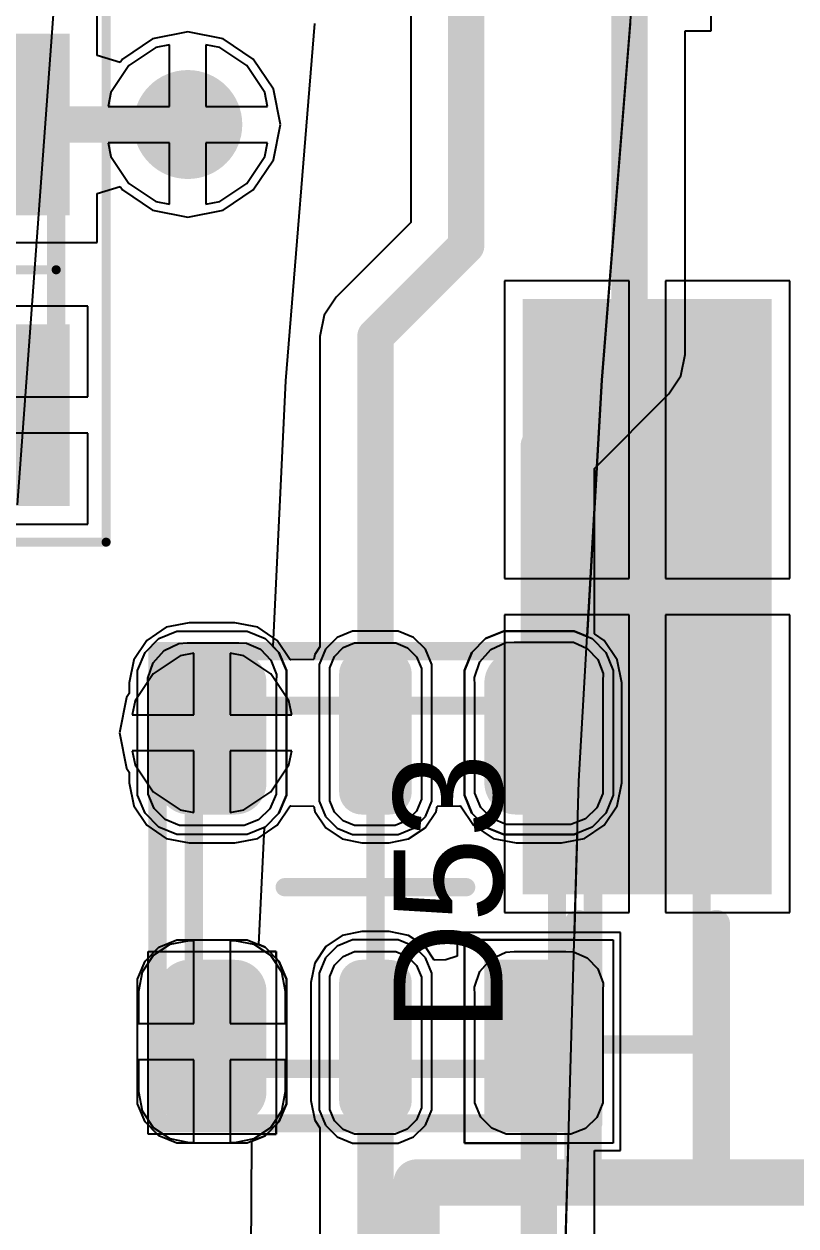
# Model space of a CAD drawing. Header units: inches. Extents: x -27 to 142, y -1 to 42.
# Drawn here: x 75.1 to 79.35, y 20.13 to 26.75 of the extents above; entities that cross this region are included whole.
import ezdxf

# ---------------------------------------------------------------- set-up
doc = ezdxf.new("R2010")
doc.units = ezdxf.units.IN
for name, color, linetype in [('Bottom Layer', 5, 'Continuous'), ('Bottom Overlay', 54, 'Continuous'), ('Bottom Paste', 16, 'Continuous'), ('Bottom Solder', 6, 'Continuous'), ('Mechanical 13', 56, 'Continuous'), ('Mechanical 15', 56, 'Continuous'), ('Mechanical 7', 56, 'Continuous'), ('Top Layer', 1, 'Continuous'), ('Top Overlay', 2, 'Continuous'), ('Top Paste', 8, 'Continuous'), ('Top Solder', 216, 'Continuous'), ('Via Holes', 16, 'Continuous')]:
    doc.layers.add(name, color=color, linetype=linetype)
doc.styles.add('Arial', font='', dxfattribs={"height": 0.2})
doc.styles.get('Arial').set_extended_font_data('Arial')

# ---------------------------------------------------------------- blocks, each defined once
blk = doc.blocks.new('CAPC0603_1608_55_N_B_741')
at = {"layer": 'Bottom Layer'}
for points in [[(-0.35, 0.5), (-0.35, -0.5), (-1.25, -0.5), (-1.25, 0.5)], [(1.25, 0.5), (1.25, -0.5), (0.35, -0.5), (0.35, 0.5)]]:
    blk.add_hatch(color=5, dxfattribs=at).paths.add_polyline_path(points)
at = {"layer": 'Bottom Paste'}
for points in [[(-0.35, 0.5), (-0.35, -0.5), (-1.25, -0.5), (-1.25, 0.5)], [(1.25, 0.5), (1.25, -0.5), (0.35, -0.5), (0.35, 0.5)]]:
    blk.add_hatch(color=16, dxfattribs=at).paths.add_polyline_path(points)
at = {"layer": 'Bottom Solder'}
for points in [[(-0.3, 0.55), (-0.3, -0.55), (-1.3, -0.55), (-1.3, 0.55)], [(1.3, 0.55), (1.3, -0.55), (0.3, -0.55), (0.3, 0.55)]]:
    blk.add_hatch(color=6, dxfattribs=at).paths.add_polyline_path(points)
at = {"layer": 'Mechanical 13'}
for points in [[(-0.875, 0.475, 0.1, 0.1, 0), (-0.875, -0.475, 0.1, 0.1, 0)], [(-0.875, 0.475, 0.1, 0.1, 0), (0.875, 0.475, 0.1, 0.1, 0)], [(0.875, 0.475, 0.1, 0.1, 0), (0.875, -0.475, 0.1, 0.1, 0)], [(-0.875, -0.475, 0.1, 0.1, 0), (0.875, -0.475, 0.1, 0.1, 0)]]:
    blk.add_lwpolyline(points, format="xyseb", dxfattribs=at)
for points in [[(-0.9, 0.475, 0.05, 0.05, 1), (-0.85, 0.475, 0.05, 0.05, 1)], [(-0.9, 0.475, 0.05, 0.05, 1), (-0.85, 0.475, 0.05, 0.05, 1)], [(0.85, 0.475, 0.05, 0.05, 1), (0.9, 0.475, 0.05, 0.05, 1)], [(0.85, 0.475, 0.05, 0.05, 1), (0.9, 0.475, 0.05, 0.05, 1)], [(-0.9, -0.475, 0.05, 0.05, 1), (-0.85, -0.475, 0.05, 0.05, 1)], [(-0.9, -0.475, 0.05, 0.05, 1), (-0.85, -0.475, 0.05, 0.05, 1)], [(0.85, -0.475, 0.05, 0.05, 1), (0.9, -0.475, 0.05, 0.05, 1)], [(0.85, -0.475, 0.05, 0.05, 1), (0.9, -0.475, 0.05, 0.05, 1)]]:
    blk.add_lwpolyline(points, format="xyseb", close=True, dxfattribs=at)
at = {"layer": 'Mechanical 15'}
for points in [[(-1.5, 0.75, 0.05, 0.05, 0), (-1.5, -0.75, 0.05, 0.05, 0)], [(-1.5, 0.75, 0.05, 0.05, 0), (1.5, 0.75, 0.05, 0.05, 0)], [(1.5, 0.75, 0.05, 0.05, 0), (1.5, -0.75, 0.05, 0.05, 0)], [(0, 0.475, 0.05, 0.05, 0), (0, -0.475, 0.05, 0.05, 0)], [(-0.475, 0, 0.05, 0.05, 0), (0.475, 0, 0.05, 0.05, 0)], [(-1.5, -0.75, 0.05, 0.05, 0), (1.5, -0.75, 0.05, 0.05, 0)]]:
    blk.add_lwpolyline(points, format="xyseb", dxfattribs=at)
for points in [[(-1.5125, 0.75, 0.025, 0.025, 1), (-1.4875, 0.75, 0.025, 0.025, 1)], [(-1.5125, 0.75, 0.025, 0.025, 1), (-1.4875, 0.75, 0.025, 0.025, 1)], [(1.4875, 0.75, 0.025, 0.025, 1), (1.5125, 0.75, 0.025, 0.025, 1)], [(1.4875, 0.75, 0.025, 0.025, 1), (1.5125, 0.75, 0.025, 0.025, 1)], [(-0.0125, 0.475, 0.025, 0.025, 1), (0.0125, 0.475, 0.025, 0.025, 1)], [(-0.4875, 0, 0.025, 0.025, 1), (-0.4625, 0, 0.025, 0.025, 1)], [(0.4625, 0, 0.025, 0.025, 1), (0.4875, 0, 0.025, 0.025, 1)], [(-0.0125, -0.475, 0.025, 0.025, 1), (0.0125, -0.475, 0.025, 0.025, 1)], [(-1.5125, -0.75, 0.025, 0.025, 1), (-1.4875, -0.75, 0.025, 0.025, 1)], [(-1.5125, -0.75, 0.025, 0.025, 1), (-1.4875, -0.75, 0.025, 0.025, 1)], [(1.4875, -0.75, 0.025, 0.025, 1), (1.5125, -0.75, 0.025, 0.025, 1)], [(1.4875, -0.75, 0.025, 0.025, 1), (1.5125, -0.75, 0.025, 0.025, 1)]]:
    blk.add_lwpolyline(points, format="xyseb", close=True, dxfattribs=at)
blk = doc.blocks.new('LIST_ANG_1_2_SMD_2_54MM_B_759')
at = {"layer": 'Bottom Layer'}
blk.add_hatch(color=5, dxfattribs=at).paths.add_polyline_path([(0.635, 1.59), (1.905, 1.59), (1.905, -1.59), (0.635, -1.59)])
at = {"layer": 'Bottom Solder'}
blk.add_hatch(color=6, dxfattribs=at).paths.add_polyline_path([(0.585, 1.64), (1.955, 1.64), (1.955, -1.64), (0.585, -1.64)])
at = {"layer": 'Bottom Overlay'}
for points in [[(2.54, 5.766, 0.254, 0.254, 0), (2.54, 3.226, 0.254, 0.254, 0)], [(2.54, 3.226, 0.254, 0.254, 0), (-2.54, 3.226, 0.254, 0.254, 0)], [(0.889, 3.226, 0.15, 0.15, 0), (0.889, 1.8, 0.15, 0.15, 0)], [(1.651, 3.226, 0.15, 0.15, 0), (1.651, 1.8, 0.15, 0.15, 0)]]:
    blk.add_lwpolyline(points, format="xyseb", dxfattribs=at)
for points in [[(2.4765, 3.226, 0.127, 0.127, 1), (2.6035, 3.226, 0.127, 0.127, 1)], [(2.4765, 3.226, 0.127, 0.127, 1), (2.6035, 3.226, 0.127, 0.127, 1)], [(0.8515, 3.226, 0.075, 0.075, 1), (0.9265, 3.226, 0.075, 0.075, 1)], [(1.6135, 3.226, 0.075, 0.075, 1), (1.6885, 3.226, 0.075, 0.075, 1)], [(0.8515, 1.8, 0.075, 0.075, 1), (0.9265, 1.8, 0.075, 0.075, 1)], [(1.6135, 1.8, 0.075, 0.075, 1), (1.6885, 1.8, 0.075, 0.075, 1)]]:
    blk.add_lwpolyline(points, format="xyseb", close=True, dxfattribs=at)
at = {"layer": 'Mechanical 7'}
for points in [[(2.54, 5.766, 0.1, 0.1, 0), (2.54, 3.226, 0.1, 0.1, 0)], [(2.54, 3.226, 0.1, 0.1, 0), (-2.54, 3.226, 0.1, 0.1, 0)], [(0.97, 3.226, 0.1, 0.1, 0), (0.97, -0.85, 0.1, 0.1, 0)], [(1.57, 3.226, 0.1, 0.1, 0), (1.57, -0.85, 0.1, 0.1, 0)], [(1.57, 2.4659, 0.1, 0.1, 0), (0.97, 2.4659, 0.1, 0.1, 0)], [(1.57, 0.4637, 0.1, 0.1, 0), (0.97, 0.4637, 0.1, 0.1, 0)], [(1.12, -0.9997, 0.1, 0.1, 0), (0.97, -0.8497, 0.1, 0.1, 0)], [(1.57, -0.8497, 0.1, 0.1, 0), (0.97, -0.8497, 0.1, 0.1, 0)], [(1.57, -0.8497, 0.1, 0.1, 0), (1.42, -0.9997, 0.1, 0.1, 0)], [(1.42, -0.9997, 0.1, 0.1, 0), (1.12, -0.9997, 0.1, 0.1, 0)]]:
    blk.add_lwpolyline(points, format="xyseb", dxfattribs=at)
for points in [[(0.945, 3.226, 0.05, 0.05, 1), (0.995, 3.226, 0.05, 0.05, 1)], [(1.545, 3.226, 0.05, 0.05, 1), (1.595, 3.226, 0.05, 0.05, 1)], [(2.515, 3.226, 0.05, 0.05, 1), (2.565, 3.226, 0.05, 0.05, 1)], [(2.515, 3.226, 0.05, 0.05, 1), (2.565, 3.226, 0.05, 0.05, 1)], [(0.945, 2.4659, 0.05, 0.05, 1), (0.995, 2.4659, 0.05, 0.05, 1)], [(1.545, 2.4659, 0.05, 0.05, 1), (1.595, 2.4659, 0.05, 0.05, 1)], [(0.945, 0.4637, 0.05, 0.05, 1), (0.995, 0.4637, 0.05, 0.05, 1)], [(1.545, 0.4637, 0.05, 0.05, 1), (1.595, 0.4637, 0.05, 0.05, 1)], [(0.945, -0.8497, 0.05, 0.05, 1), (0.995, -0.8497, 0.05, 0.05, 1)], [(0.945, -0.8497, 0.05, 0.05, 1), (0.995, -0.8497, 0.05, 0.05, 1)], [(0.945, -0.85, 0.05, 0.05, 1), (0.995, -0.85, 0.05, 0.05, 1)], [(1.545, -0.8497, 0.05, 0.05, 1), (1.595, -0.8497, 0.05, 0.05, 1)], [(1.545, -0.8497, 0.05, 0.05, 1), (1.595, -0.8497, 0.05, 0.05, 1)], [(1.545, -0.85, 0.05, 0.05, 1), (1.595, -0.85, 0.05, 0.05, 1)], [(1.095, -0.9997, 0.05, 0.05, 1), (1.145, -0.9997, 0.05, 0.05, 1)], [(1.095, -0.9997, 0.05, 0.05, 1), (1.145, -0.9997, 0.05, 0.05, 1)], [(1.395, -0.9997, 0.05, 0.05, 1), (1.445, -0.9997, 0.05, 0.05, 1)], [(1.395, -0.9997, 0.05, 0.05, 1), (1.445, -0.9997, 0.05, 0.05, 1)]]:
    blk.add_lwpolyline(points, format="xyseb", close=True, dxfattribs=at)
blk = doc.blocks.new('APA_RGB_LED_2020_825')
at = {"layer": 'Top Layer'}
h = blk.add_hatch(color=1, dxfattribs=at)
edge = h.paths.add_edge_path()
edge.add_arc((-1.125, 1.025), 0.125, 90, 180)
edge.add_line((-1.25, 1.025), (-1.25, 0.775))
edge.add_arc((-1.125, 0.775), 0.125, 180, 270)
edge.add_line((-1.125, 0.65), (-0.575, 0.65))
edge.add_arc((-0.575, 0.775), 0.125, 270, 360)
edge.add_line((-0.45, 0.775), (-0.45, 1.025))
edge.add_arc((-0.575, 1.025), 0.125, 0, 90)
edge.add_line((-0.575, 1.15), (-1.125, 1.15))
h = blk.add_hatch(color=1, dxfattribs=at)
edge = h.paths.add_edge_path()
edge.add_arc((0.575, 1.025), 0.125, 90, 180)
edge.add_line((0.45, 1.025), (0.45, 0.775))
edge.add_arc((0.575, 0.775), 0.125, 180, 270)
edge.add_line((0.575, 0.65), (1.125, 0.65))
edge.add_arc((1.125, 0.775), 0.125, 270, 360)
edge.add_line((1.25, 0.775), (1.25, 1.025))
edge.add_arc((1.125, 1.025), 0.125, 0, 90)
edge.add_line((1.125, 1.15), (0.575, 1.15))
h = blk.add_hatch(color=1, dxfattribs=at)
edge = h.paths.add_edge_path()
edge.add_arc((-1.175, 0.075), 0.075, 90, 180)
edge.add_line((-1.25, 0.075), (-1.25, -0.075))
edge.add_arc((-1.175, -0.075), 0.075, 180, 270)
edge.add_line((-1.175, -0.15), (-0.525, -0.15))
edge.add_arc((-0.525, -0.075), 0.075, 270, 360)
edge.add_line((-0.45, -0.075), (-0.45, 0.075))
edge.add_arc((-0.525, 0.075), 0.075, 0, 90)
edge.add_line((-0.525, 0.15), (-1.175, 0.15))
h = blk.add_hatch(color=1, dxfattribs=at)
edge = h.paths.add_edge_path()
edge.add_arc((0.525, 0.075), 0.075, 90, 180)
edge.add_line((0.45, 0.075), (0.45, -0.075))
edge.add_arc((0.525, -0.075), 0.075, 180, 270)
edge.add_line((0.525, -0.15), (1.175, -0.15))
edge.add_arc((1.175, -0.075), 0.075, 270, 360)
edge.add_line((1.25, -0.075), (1.25, 0.075))
edge.add_arc((1.175, 0.075), 0.075, 0, 90)
edge.add_line((1.175, 0.15), (0.525, 0.15))
blk.add_hatch(color=1, dxfattribs=at).paths.add_polyline_path([(-1.25, -0.65), (-0.45, -0.65), (-0.45, -1.15), (-1.25, -1.15)])
h = blk.add_hatch(color=1, dxfattribs=at)
edge = h.paths.add_edge_path()
edge.add_arc((0.575, -0.775), 0.125, 90, 180)
edge.add_line((0.45, -0.775), (0.45, -1.025))
edge.add_arc((0.575, -1.025), 0.125, 180, 270)
edge.add_line((0.575, -1.15), (1.125, -1.15))
edge.add_arc((1.125, -1.025), 0.125, 270, 360)
edge.add_line((1.25, -1.025), (1.25, -0.775))
edge.add_arc((1.125, -0.775), 0.125, 0, 90)
edge.add_line((1.125, -0.65), (0.575, -0.65))
at = {"layer": 'Top Paste'}
h = blk.add_hatch(color=8, dxfattribs=at)
edge = h.paths.add_edge_path()
edge.add_arc((-1.125, 1.025), 0.125, 90, 180)
edge.add_line((-1.25, 1.025), (-1.25, 0.775))
edge.add_arc((-1.125, 0.775), 0.125, 180, 270)
edge.add_line((-1.125, 0.65), (-0.575, 0.65))
edge.add_arc((-0.575, 0.775), 0.125, 270, 360)
edge.add_line((-0.45, 0.775), (-0.45, 1.025))
edge.add_arc((-0.575, 1.025), 0.125, 0, 90)
edge.add_line((-0.575, 1.15), (-1.125, 1.15))
h = blk.add_hatch(color=8, dxfattribs=at)
edge = h.paths.add_edge_path()
edge.add_arc((0.575, 1.025), 0.125, 90, 180)
edge.add_line((0.45, 1.025), (0.45, 0.775))
edge.add_arc((0.575, 0.775), 0.125, 180, 270)
edge.add_line((0.575, 0.65), (1.125, 0.65))
edge.add_arc((1.125, 0.775), 0.125, 270, 360)
edge.add_line((1.25, 0.775), (1.25, 1.025))
edge.add_arc((1.125, 1.025), 0.125, 0, 90)
edge.add_line((1.125, 1.15), (0.575, 1.15))
h = blk.add_hatch(color=8, dxfattribs=at)
edge = h.paths.add_edge_path()
edge.add_arc((-1.175, 0.075), 0.075, 90, 180)
edge.add_line((-1.25, 0.075), (-1.25, -0.075))
edge.add_arc((-1.175, -0.075), 0.075, 180, 270)
edge.add_line((-1.175, -0.15), (-0.525, -0.15))
edge.add_arc((-0.525, -0.075), 0.075, 270, 360)
edge.add_line((-0.45, -0.075), (-0.45, 0.075))
edge.add_arc((-0.525, 0.075), 0.075, 0, 90)
edge.add_line((-0.525, 0.15), (-1.175, 0.15))
h = blk.add_hatch(color=8, dxfattribs=at)
edge = h.paths.add_edge_path()
edge.add_arc((0.525, 0.075), 0.075, 90, 180)
edge.add_line((0.45, 0.075), (0.45, -0.075))
edge.add_arc((0.525, -0.075), 0.075, 180, 270)
edge.add_line((0.525, -0.15), (1.175, -0.15))
edge.add_arc((1.175, -0.075), 0.075, 270, 360)
edge.add_line((1.25, -0.075), (1.25, 0.075))
edge.add_arc((1.175, 0.075), 0.075, 0, 90)
edge.add_line((1.175, 0.15), (0.525, 0.15))
blk.add_hatch(color=8, dxfattribs=at).paths.add_polyline_path([(-1.25, -0.65), (-0.45, -0.65), (-0.45, -1.15), (-1.25, -1.15)])
h = blk.add_hatch(color=8, dxfattribs=at)
edge = h.paths.add_edge_path()
edge.add_arc((0.575, -0.775), 0.125, 90, 180)
edge.add_line((0.45, -0.775), (0.45, -1.025))
edge.add_arc((0.575, -1.025), 0.125, 180, 270)
edge.add_line((0.575, -1.15), (1.125, -1.15))
edge.add_arc((1.125, -1.025), 0.125, 270, 360)
edge.add_line((1.25, -1.025), (1.25, -0.775))
edge.add_arc((1.125, -0.775), 0.125, 0, 90)
edge.add_line((1.125, -0.65), (0.575, -0.65))
at = {"layer": 'Top Solder'}
h = blk.add_hatch(color=216, dxfattribs=at)
edge = h.paths.add_edge_path()
edge.add_arc((-1.125, 1.025), 0.175, 90, 180)
edge.add_line((-1.3, 1.025), (-1.3, 0.775))
edge.add_arc((-1.125, 0.775), 0.175, 180, 270)
edge.add_line((-1.125, 0.6), (-0.575, 0.6))
edge.add_arc((-0.575, 0.775), 0.175, 270, 360)
edge.add_line((-0.4, 0.775), (-0.4, 1.025))
edge.add_arc((-0.575, 1.025), 0.175, 0, 90)
edge.add_line((-0.575, 1.2), (-1.125, 1.2))
h = blk.add_hatch(color=216, dxfattribs=at)
edge = h.paths.add_edge_path()
edge.add_arc((0.575, 1.025), 0.175, 90, 180)
edge.add_line((0.4, 1.025), (0.4, 0.775))
edge.add_arc((0.575, 0.775), 0.175, 180, 270)
edge.add_line((0.575, 0.6), (1.125, 0.6))
edge.add_arc((1.125, 0.775), 0.175, 270, 360)
edge.add_line((1.3, 0.775), (1.3, 1.025))
edge.add_arc((1.125, 1.025), 0.175, 0, 90)
edge.add_line((1.125, 1.2), (0.575, 1.2))
h = blk.add_hatch(color=216, dxfattribs=at)
edge = h.paths.add_edge_path()
edge.add_arc((-1.175, 0.075), 0.125, 90, 180)
edge.add_line((-1.3, 0.075), (-1.3, -0.075))
edge.add_arc((-1.175, -0.075), 0.125, 180, 270)
edge.add_line((-1.175, -0.2), (-0.525, -0.2))
edge.add_arc((-0.525, -0.075), 0.125, 270, 360)
edge.add_line((-0.4, -0.075), (-0.4, 0.075))
edge.add_arc((-0.525, 0.075), 0.125, 0, 90)
edge.add_line((-0.525, 0.2), (-1.175, 0.2))
h = blk.add_hatch(color=216, dxfattribs=at)
edge = h.paths.add_edge_path()
edge.add_arc((0.525, 0.075), 0.125, 90, 180)
edge.add_line((0.4, 0.075), (0.4, -0.075))
edge.add_arc((0.525, -0.075), 0.125, 180, 270)
edge.add_line((0.525, -0.2), (1.175, -0.2))
edge.add_arc((1.175, -0.075), 0.125, 270, 360)
edge.add_line((1.3, -0.075), (1.3, 0.075))
edge.add_arc((1.175, 0.075), 0.125, 0, 90)
edge.add_line((1.175, 0.2), (0.525, 0.2))
blk.add_hatch(color=216, dxfattribs=at).paths.add_polyline_path([(-1.3, -0.6), (-0.4, -0.6), (-0.4, -1.2), (-1.3, -1.2)])
h = blk.add_hatch(color=216, dxfattribs=at)
edge = h.paths.add_edge_path()
edge.add_arc((0.575, -0.775), 0.175, 90, 180)
edge.add_line((0.4, -0.775), (0.4, -1.025))
edge.add_arc((0.575, -1.025), 0.175, 180, 270)
edge.add_line((0.575, -1.2), (1.125, -1.2))
edge.add_arc((1.125, -1.025), 0.175, 270, 360)
edge.add_line((1.3, -1.025), (1.3, -0.775))
edge.add_arc((1.125, -0.775), 0.175, 0, 90)
edge.add_line((1.125, -0.6), (0.575, -0.6))
at = {"layer": 'Mechanical 13'}
for points in [[(-1, 1, 0.1, 0.1, 0), (1, 1, 0.1, 0.1, 0)], [(-1, 1, 0.1, 0.1, 0), (-1, -1, 0.1, 0.1, 0)], [(1, 1, 0.1, 0.1, 0), (1, -1, 0.1, 0.1, 0)], [(-1, -1, 0.1, 0.1, 0), (1, -1, 0.1, 0.1, 0)]]:
    blk.add_lwpolyline(points, format="xyseb", dxfattribs=at)
for points in [[(-1.025, 1, 0.05, 0.05, 1), (-0.975, 1, 0.05, 0.05, 1)], [(-1.025, 1, 0.05, 0.05, 1), (-0.975, 1, 0.05, 0.05, 1)], [(0.975, 1, 0.05, 0.05, 1), (1.025, 1, 0.05, 0.05, 1)], [(0.975, 1, 0.05, 0.05, 1), (1.025, 1, 0.05, 0.05, 1)], [(-1.025, -1, 0.05, 0.05, 1), (-0.975, -1, 0.05, 0.05, 1)], [(-1.025, -1, 0.05, 0.05, 1), (-0.975, -1, 0.05, 0.05, 1)], [(0.975, -1, 0.05, 0.05, 1), (1.025, -1, 0.05, 0.05, 1)], [(0.975, -1, 0.05, 0.05, 1), (1.025, -1, 0.05, 0.05, 1)]]:
    blk.add_lwpolyline(points, format="xyseb", close=True, dxfattribs=at)
at = {"layer": 'Mechanical 15'}
for points in [[(-1.3, 1.2, 0.1, 0.1, 0), (-1.3, -1.2, 0.1, 0.1, 0)], [(-1.3, 1.2, 0.1, 0.1, 0), (1.3, 1.2, 0.1, 0.1, 0)], [(1.3, 1.2, 0.1, 0.1, 0), (1.3, -1.2, 0.1, 0.1, 0)], [(0, 0.5, 0.1, 0.1, 0), (0, -0.5, 0.1, 0.1, 0)], [(-0.5, 0, 0.1, 0.1, 0), (0.5, 0, 0.1, 0.1, 0)], [(-1.3, -1.2, 0.1, 0.1, 0), (1.3, -1.2, 0.1, 0.1, 0)]]:
    blk.add_lwpolyline(points, format="xyseb", dxfattribs=at)
for points in [[(-1.325, 1.2, 0.05, 0.05, 1), (-1.275, 1.2, 0.05, 0.05, 1)], [(-1.325, 1.2, 0.05, 0.05, 1), (-1.275, 1.2, 0.05, 0.05, 1)], [(1.275, 1.2, 0.05, 0.05, 1), (1.325, 1.2, 0.05, 0.05, 1)], [(1.275, 1.2, 0.05, 0.05, 1), (1.325, 1.2, 0.05, 0.05, 1)], [(-0.025, 0.5, 0.05, 0.05, 1), (0.025, 0.5, 0.05, 0.05, 1)], [(-0.525, 0, 0.05, 0.05, 1), (-0.475, 0, 0.05, 0.05, 1)], [(0.475, 0, 0.05, 0.05, 1), (0.525, 0, 0.05, 0.05, 1)], [(-0.025, -0.5, 0.05, 0.05, 1), (0.025, -0.5, 0.05, 0.05, 1)], [(-1.325, -1.2, 0.05, 0.05, 1), (-1.275, -1.2, 0.05, 0.05, 1)], [(-1.325, -1.2, 0.05, 0.05, 1), (-1.275, -1.2, 0.05, 0.05, 1)], [(1.275, -1.2, 0.05, 0.05, 1), (1.325, -1.2, 0.05, 0.05, 1)], [(1.275, -1.2, 0.05, 0.05, 1), (1.325, -1.2, 0.05, 0.05, 1)]]:
    blk.add_lwpolyline(points, format="xyseb", close=True, dxfattribs=at)
at = {"layer": 'Top Overlay'}
for p, q in [((-1.3689, 1.1929), (-1.2929, 1.2689)), ((-1.2929, 1.2689), (-1.1937, 1.31)), ((-1.1937, 1.31), (-1.14, 1.31)), ((-1.14, 1.31), (-1.14, 1.31)), ((-1.14, 1.31), (-0.56, 1.31)), ((-0.56, 1.31), (-0.5063, 1.31)), ((-0.5063, 1.31), (-0.4071, 1.2689)), ((-0.4071, 1.2689), (-0.3311, 1.1929)), ((0.3311, 1.1929), (0.4071, 1.2689)), ((0.4071, 1.2689), (0.5063, 1.31)), ((0.5063, 1.31), (0.56, 1.31)), ((0.56, 1.31), (0.56, 1.31)), ((0.56, 1.31), (1.14, 1.31)), ((1.14, 1.31), (1.1937, 1.31)), ((1.1937, 1.31), (1.2929, 1.2689)), ((1.2929, 1.2689), (1.3689, 1.1929)), ((-1.41, 1.0937), (-1.3689, 1.1929)), ((-0.3311, 1.1929), (-0.29, 1.0937)), ((0.29, 1.0937), (0.3311, 1.1929)), ((1.3689, 1.1929), (1.41, 1.0937)), ((-1.41, 1.04), (-1.41, 1.0937)), ((-0.29, 1.0937), (-0.29, 1.04)), ((0.29, 1.04), (0.29, 1.0937)), ((1.41, 1.0937), (1.41, 1.04)), ((-1.41, 0.76), (-1.41, 1.04)), ((-0.29, 1.04), (-0.29, 1.04)), ((-0.29, 1.04), (-0.29, 0.76)), ((0.29, 0.76), (0.29, 1.04)), ((1.41, 1.04), (1.41, 1.04)), ((1.41, 1.04), (1.41, 0.76)), ((-1.41, 0.76), (-1.41, 0.76)), ((-1.41, 0.7063), (-1.41, 0.76)), ((-0.29, 0.76), (-0.29, 0.7063)), ((0.29, 0.76), (0.29, 0.76)), ((0.29, 0.7063), (0.29, 0.76)), ((1.41, 0.76), (1.41, 0.7063)), ((-1.3689, 0.6071), (-1.41, 0.7063)), ((-0.29, 0.7063), (-0.3311, 0.6071)), ((0.3311, 0.6071), (0.29, 0.7063)), ((1.41, 0.7063), (1.3689, 0.6071)), ((-1.2929, 0.5311), (-1.3689, 0.6071)), ((-0.3311, 0.6071), (-0.4071, 0.5311)), ((0.4071, 0.5311), (0.3311, 0.6071)), ((1.3689, 0.6071), (1.2929, 0.5311)), ((-1.1937, 0.49), (-1.2929, 0.5311)), ((-0.4071, 0.5311), (-0.5063, 0.49)), ((0.5063, 0.49), (0.4071, 0.5311)), ((1.2929, 0.5311), (1.1937, 0.49)), ((-1.14, 0.49), (-1.1937, 0.49)), ((-0.56, 0.49), (-1.14, 0.49)), ((-0.5063, 0.49), (-0.56, 0.49)), ((-0.56, 0.49), (-0.56, 0.49)), ((0.56, 0.49), (0.5063, 0.49)), ((1.14, 0.49), (0.56, 0.49)), ((1.1937, 0.49), (1.14, 0.49)), ((1.14, 0.49), (1.14, 0.49)), ((-1.3103, 0.275), (-1.375, 0.2103)), ((-1.2258, 0.31), (-1.3103, 0.275)), ((-1.18, 0.31), (-1.2258, 0.31)), ((-0.52, 0.31), (-1.18, 0.31)), ((-0.4743, 0.31), (-0.52, 0.31)), ((-0.52, 0.31), (-0.52, 0.31)), ((-0.3897, 0.275), (-0.4743, 0.31)), ((-0.325, 0.2103), (-0.3897, 0.275)), ((0.3897, 0.275), (0.325, 0.2103)), ((0.4742, 0.31), (0.3897, 0.275)), ((0.52, 0.31), (0.4742, 0.31)), ((1.18, 0.31), (0.52, 0.31)), ((1.2258, 0.31), (1.18, 0.31)), ((1.18, 0.31), (1.18, 0.31)), ((1.3103, 0.275), (1.2258, 0.31)), ((1.375, 0.2103), (1.3103, 0.275)), ((-1.375, 0.2103), (-1.41, 0.1258)), ((-0.29, 0.1258), (-0.325, 0.2103)), ((0.325, 0.2103), (0.29, 0.1258)), ((1.41, 0.1258), (1.375, 0.2103)), ((-1.41, 0.1258), (-1.41, 0.08)), ((-1.41, 0.08), (-1.41, -0.08)), ((-1.41, 0.08), (-1.41, 0.08)), ((-0.29, 0.08), (-0.29, 0.1258)), ((-0.29, -0.08), (-0.29, 0.08)), ((0.29, 0.1258), (0.29, 0.08)), ((0.29, 0.08), (0.29, -0.08)), ((0.29, 0.08), (0.29, 0.08)), ((1.41, 0.08), (1.41, 0.1258)), ((1.41, -0.08), (1.41, 0.08)), ((-1.41, -0.08), (-1.41, -0.1257)), ((-1.41, -0.1257), (-1.375, -0.2103)), ((-0.325, -0.2103), (-0.29, -0.1257)), ((-0.29, -0.1257), (-0.29, -0.08)), ((-0.29, -0.08), (-0.29, -0.08)), ((0.29, -0.08), (0.29, -0.1257)), ((0.29, -0.1257), (0.325, -0.2103)), ((1.375, -0.2103), (1.41, -0.1257)), ((1.41, -0.1257), (1.41, -0.08)), ((1.41, -0.08), (1.41, -0.08)), ((-1.375, -0.2103), (-1.3103, -0.275)), ((-0.3897, -0.275), (-0.325, -0.2103)), ((0.325, -0.2103), (0.3897, -0.275)), ((1.3103, -0.275), (1.375, -0.2103)), ((-1.3103, -0.275), (-1.2258, -0.31)), ((-1.2258, -0.31), (-1.18, -0.31)), ((-1.18, -0.31), (-1.18, -0.31)), ((-1.18, -0.31), (-0.52, -0.31)), ((-0.52, -0.31), (-0.4743, -0.31)), ((-0.4743, -0.31), (-0.3897, -0.275)), ((0.3897, -0.275), (0.4742, -0.31)), ((0.4742, -0.31), (0.52, -0.31)), ((0.52, -0.31), (0.52, -0.31)), ((0.52, -0.31), (1.18, -0.31)), ((1.18, -0.31), (1.2258, -0.31)), ((1.2258, -0.31), (1.3103, -0.275)), ((-1.41, -1.31), (-1.41, -0.49)), ((-1.41, -0.49), (-0.29, -0.49)), ((-0.29, -0.49), (-0.29, -1.31)), ((0.4071, -0.5311), (0.5063, -0.49)), ((0.5063, -0.49), (0.56, -0.49)), ((0.56, -0.49), (0.56, -0.49)), ((0.56, -0.49), (1.14, -0.49)), ((1.14, -0.49), (1.1937, -0.49)), ((1.1937, -0.49), (1.2929, -0.5311)), ((0.3311, -0.6071), (0.4071, -0.5311)), ((1.2929, -0.5311), (1.3689, -0.6071)), ((0.29, -0.7063), (0.3311, -0.6071)), ((1.3689, -0.6071), (1.41, -0.7063)), ((0.29, -0.76), (0.29, -0.7063)), ((1.41, -0.7063), (1.41, -0.76)), ((0.29, -1.04), (0.29, -0.76)), ((1.41, -0.76), (1.41, -0.76)), ((1.41, -0.76), (1.41, -1.04)), ((0.29, -1.04), (0.29, -1.04)), ((0.29, -1.0937), (0.29, -1.04)), ((1.41, -1.04), (1.41, -1.0937)), ((0.3311, -1.1929), (0.29, -1.0937)), ((1.41, -1.0937), (1.3689, -1.1929)), ((0.4071, -1.2689), (0.3311, -1.1929)), ((1.3689, -1.1929), (1.2929, -1.2689)), ((-0.29, -1.31), (-1.41, -1.31)), ((0.5063, -1.31), (0.4071, -1.2689)), ((0.56, -1.31), (0.5063, -1.31)), ((1.14, -1.31), (0.56, -1.31)), ((1.1937, -1.31), (1.14, -1.31)), ((1.14, -1.31), (1.14, -1.31)), ((1.2929, -1.2689), (1.1937, -1.31))]:
    blk.add_line(p, q, dxfattribs=at)
at = {"layer": 'Mechanical 15', "style": 'Arial'}
blk.add_text('D53', height=0.6, dxfattribs=at).set_placement((-0.8, -0.7))

msp = doc.modelspace()

# ---------------------------------------------------------------- hatches: boundary and pattern name
at = {"layer": 'Bottom Layer'}
h = msp.add_hatch(color=5, dxfattribs=at)
edge = h.paths.add_edge_path()
edge.add_arc((76, 26.2), 0.3, 0, 360)
h = msp.add_hatch(color=5, dxfattribs=at)
edge = h.paths.add_edge_path()
edge.add_arc((76.1333, 22.85), 0.3, 0, 360)
at = {"layer": 'Top Layer'}
h = msp.add_hatch(color=1, dxfattribs=at)
edge = h.paths.add_edge_path()
edge.add_arc((76, 26.2), 0.3, 0, 360)
h = msp.add_hatch(color=1, dxfattribs=at)
edge = h.paths.add_edge_path()
edge.add_arc((76.1333, 22.85), 0.3, 0, 360)
at = {"layer": 'Via Holes'}
h = msp.add_hatch(color=7, dxfattribs=at)
edge = h.paths.add_edge_path()
edge.add_arc((76, 26.2), 0.15, 0, 360)
h = msp.add_hatch(color=7, dxfattribs=at)
edge = h.paths.add_edge_path()
edge.add_arc((76.1333, 22.85), 0.15, 0, 360)

# ---------------------------------------------------------------- linework, layer by layer
at = {"layer": 'Bottom Layer'}
for p, q in [((75.5, 26.5803), (75.5, 26.85)), ((76, 26.7098), (75.8049, 26.671)), ((76.1951, 26.671), (76, 26.7098)), ((75.8049, 26.671), (75.6395, 26.5605)), ((76.3605, 26.5605), (76.1951, 26.671)), ((75.627, 26.5417), (75.5, 26.5803)), ((75.6395, 26.5605), (75.627, 26.5417)), ((76.471, 26.3951), (76.3605, 26.5605)), ((76.5098, 26.2), (76.471, 26.3951)), ((76.471, 26.0049), (76.5098, 26.2)), ((76.3605, 25.8395), (76.471, 26.0049)), ((75.5, 25.8197), (75.627, 25.8583)), ((75.5, 25.55), (75.5, 25.8197)), ((75.627, 25.8583), (75.6395, 25.8395)), ((75.6395, 25.8395), (75.8049, 25.729)), ((76.1951, 25.729), (76.3605, 25.8395)), ((75.8049, 25.729), (76, 25.6902)), ((76, 25.6902), (76.1951, 25.729)), ((74.1, 25.55), (75.5, 25.55)), ((78.43, 25.34), (77.745, 25.34)), ((77.745, 25.34), (77.745, 23.7)), ((78.43, 23.7), (78.43, 25.34)), ((79.315, 25.34), (78.63, 25.34)), ((78.63, 25.34), (78.63, 23.7)), ((79.315, 23.7), (79.315, 25.34)), ((75.45, 25.2), (74.9, 25.2)), ((75.45, 24.7), (75.45, 25.2)), ((74.9, 24.7), (75.45, 24.7)), ((75.45, 24.5), (74.9, 24.5)), ((75.45, 24), (75.45, 24.5)), ((74.9, 24), (75.45, 24)), ((77.745, 23.7), (78.43, 23.7)), ((78.63, 23.7), (79.315, 23.7)), ((78.43, 23.5), (77.745, 23.5)), ((77.745, 23.5), (77.745, 21.86)), ((78.43, 21.86), (78.43, 23.5)), ((79.315, 23.5), (78.63, 23.5)), ((78.63, 23.5), (78.63, 21.86)), ((79.315, 21.86), (79.315, 23.5)), ((75.9577, 23.2739), (75.8089, 23.1744)), ((76.0333, 23.2889), (75.9577, 23.2739)), ((76.0333, 22.95), (76.0333, 23.2889)), ((76.3089, 23.2739), (76.2333, 23.2889)), ((76.2333, 23.2889), (76.2333, 22.95)), ((76.4577, 23.1744), (76.3089, 23.2739)), ((75.8089, 23.1744), (75.7094, 23.0256)), ((76.5572, 23.0256), (76.4577, 23.1744)), ((75.7094, 23.0256), (75.6944, 22.95)), ((76.5722, 22.95), (76.5572, 23.0256)), ((75.6944, 22.95), (76.0333, 22.95)), ((76.2333, 22.95), (76.5722, 22.95)), ((76.0333, 22.75), (75.6944, 22.75)), ((75.6944, 22.75), (75.7094, 22.6744)), ((76.0333, 22.4111), (76.0333, 22.75)), ((76.5722, 22.75), (76.2333, 22.75)), ((76.2333, 22.75), (76.2333, 22.4111)), ((76.5572, 22.6744), (76.5722, 22.75)), ((75.7094, 22.6744), (75.8089, 22.5256)), ((76.4577, 22.5256), (76.5572, 22.6744)), ((75.8089, 22.5256), (75.9577, 22.4261)), ((76.3089, 22.4261), (76.4577, 22.5256)), ((75.9577, 22.4261), (76.0333, 22.4111)), ((76.2333, 22.4111), (76.3089, 22.4261)), ((77.745, 21.86), (78.43, 21.86)), ((78.63, 21.86), (79.315, 21.86))]:
    msp.add_line(p, q, dxfattribs=at)
msp.add_lwpolyline([(74.8, 26.2, 0.2, 0.2, 0), (75.8, 26.2, 0.2, 0.2, 0)], format="xyseb", dxfattribs=at)
msp.add_lwpolyline([(75.75, 26.2, 0.1, 0.1, 1), (75.85, 26.2, 0.1, 0.1, 1)], format="xyseb", close=True, dxfattribs=at)
at = {"layer": 'Top Layer'}
for p, q in [((78.8833, 26.7167), (78.8833, 27.9167)), ((77.2274, 26.8422), (77.2274, 25.66)), ((78.7392, 24.9333), (78.7392, 26.7167)), ((78.7392, 26.7167), (78.8833, 26.7167)), ((75.8244, 26.6239), (75.6756, 26.5244)), ((75.9, 26.6389), (75.8244, 26.6239)), ((75.9, 26.3), (75.9, 26.6389)), ((76.1756, 26.6239), (76.1, 26.6389)), ((76.1, 26.6389), (76.1, 26.3)), ((76.3244, 26.5244), (76.1756, 26.6239)), ((75.6756, 26.5244), (75.5761, 26.3756)), ((76.4239, 26.3756), (76.3244, 26.5244)), ((75.5761, 26.3756), (75.5611, 26.3)), ((76.4389, 26.3), (76.4239, 26.3756)), ((75.5611, 26.3), (75.9, 26.3)), ((76.1, 26.3), (76.4389, 26.3)), ((75.9, 26.1), (75.5611, 26.1)), ((75.5611, 26.1), (75.5761, 26.0244)), ((75.9, 25.7611), (75.9, 26.1)), ((76.4389, 26.1), (76.1, 26.1)), ((76.1, 26.1), (76.1, 25.7611)), ((76.4239, 26.0244), (76.4389, 26.1)), ((75.5761, 26.0244), (75.6756, 25.8756)), ((76.3244, 25.8756), (76.4239, 26.0244)), ((75.6756, 25.8756), (75.8244, 25.7761)), ((76.1756, 25.7761), (76.3244, 25.8756)), ((75.8244, 25.7761), (75.9, 25.7611)), ((76.1, 25.7611), (76.1756, 25.7761)), ((77.2274, 25.66), (76.817, 25.2496)), ((76.817, 25.2496), (76.7507, 25.1504)), ((76.7507, 25.1504), (76.7274, 25.0333)), ((76.7274, 25.0333), (76.7274, 25.0333)), ((76.7274, 25.0333), (76.7274, 23.3245)), ((78.7159, 24.8162), (78.7392, 24.9333)), ((78.7392, 24.9333), (78.7392, 24.9333)), ((78.6496, 24.717), (78.7159, 24.8162)), ((78.2392, 24.3066), (78.6496, 24.717)), ((78.2392, 23.395), (78.2392, 24.3066)), ((75.8815, 23.4311), (75.774, 23.3593)), ((76.0083, 23.4564), (75.8815, 23.4311)), ((76.2583, 23.4564), (76.0083, 23.4564)), ((76.3851, 23.4311), (76.2583, 23.4564)), ((76.4926, 23.3593), (76.3851, 23.4311)), ((78.2926, 23.3593), (78.2392, 23.395)), ((75.774, 23.3593), (75.7022, 23.2518)), ((76.5639, 23.2527), (76.4926, 23.3593)), ((76.7274, 23.3245), (76.6993, 23.2823)), ((78.3644, 23.2518), (78.2926, 23.3593)), ((75.7022, 23.2518), (75.6769, 23.125)), ((76.5681, 23.2519), (76.5639, 23.2527)), ((76.6936, 23.2537), (76.5681, 23.2519)), ((76.6993, 23.2823), (76.6936, 23.2537)), ((78.3897, 23.125), (78.3644, 23.2518)), ((75.6769, 23.125), (75.6769, 23.067)), ((78.3897, 22.575), (78.3897, 23.125)), ((75.6623, 23.0451), (75.6235, 22.85)), ((75.6769, 23.067), (75.6623, 23.0451)), ((75.6235, 22.85), (75.6623, 22.6549)), ((75.6623, 22.6549), (75.6769, 22.633)), ((75.6769, 22.633), (75.6769, 22.575)), ((75.6769, 22.575), (75.7022, 22.4482)), ((78.3644, 22.4482), (78.3897, 22.575)), ((75.7022, 22.4482), (75.774, 22.3407)), ((76.4926, 22.3407), (76.5639, 22.4473)), ((76.5639, 22.4473), (76.5681, 22.4481)), ((76.5681, 22.4481), (76.6936, 22.4463)), ((76.6936, 22.4463), (76.6993, 22.4177)), ((77.3673, 22.4177), (77.373, 22.4463)), ((77.373, 22.4463), (77.4985, 22.4481)), ((77.4985, 22.4481), (77.5027, 22.4473)), ((77.5027, 22.4473), (77.574, 22.3407)), ((78.2926, 22.3407), (78.3644, 22.4482)), ((76.6993, 22.4177), (76.76, 22.3267)), ((77.3066, 22.3267), (77.3673, 22.4177)), ((75.774, 22.3407), (75.8815, 22.2689)), ((76.3851, 22.2689), (76.4926, 22.3407)), ((76.76, 22.3267), (76.851, 22.266)), ((77.2156, 22.266), (77.3066, 22.3267)), ((77.574, 22.3407), (77.6815, 22.2689)), ((78.1851, 22.2689), (78.2926, 22.3407)), ((75.8815, 22.2689), (76.0083, 22.2436)), ((76.0083, 22.2436), (76.2583, 22.2436)), ((76.2583, 22.2436), (76.3851, 22.2689)), ((76.851, 22.266), (76.9583, 22.2446)), ((76.9583, 22.2446), (77.1083, 22.2446)), ((77.1083, 22.2446), (77.2156, 22.266)), ((77.6815, 22.2689), (77.8083, 22.2436)), ((77.8083, 22.2436), (78.0583, 22.2436)), ((78.0583, 22.2436), (78.1851, 22.2689)), ((76.851, 21.734), (76.76, 21.6733)), ((76.9583, 21.7554), (76.851, 21.734)), ((77.1083, 21.7554), (76.9583, 21.7554)), ((77.2156, 21.734), (77.1083, 21.7554)), ((77.3066, 21.6733), (77.2156, 21.734)), ((78.3833, 21.75), (77.4833, 21.75)), ((77.4833, 21.75), (77.4833, 21.6199)), ((78.3833, 20.55), (78.3833, 21.75)), ((75.901, 21.684), (75.81, 21.6233)), ((76.0083, 21.7054), (75.901, 21.684)), ((76.0333, 21.7054), (76.0083, 21.7054)), ((76.0333, 21.25), (76.0333, 21.7054)), ((76.2583, 21.7054), (76.2333, 21.7054)), ((76.2333, 21.7054), (76.2333, 21.25)), ((76.3656, 21.684), (76.2583, 21.7054)), ((76.4566, 21.6233), (76.3656, 21.684)), ((76.76, 21.6733), (76.6993, 21.5823)), ((77.3563, 21.5988), (77.3066, 21.6733)), ((75.81, 21.6233), (75.7493, 21.5323)), ((76.5173, 21.5323), (76.4566, 21.6233)), ((76.6993, 21.5823), (76.6779, 21.475)), ((77.4213, 21.5998), (77.3563, 21.5988)), ((77.4833, 21.6199), (77.4213, 21.5998)), ((75.7493, 21.5323), (75.7279, 21.425)), ((76.5387, 21.425), (76.5173, 21.5323)), ((76.6779, 21.475), (76.6779, 20.825)), ((75.7279, 21.425), (75.7279, 21.25)), ((76.5387, 21.25), (76.5387, 21.425)), ((75.7279, 21.25), (76.0333, 21.25)), ((76.2333, 21.25), (76.5387, 21.25)), ((76.0333, 21.05), (75.7279, 21.05)), ((75.7279, 21.05), (75.7279, 20.875)), ((76.0333, 20.5946), (76.0333, 21.05)), ((76.5387, 21.05), (76.2333, 21.05)), ((76.2333, 21.05), (76.2333, 20.5946)), ((76.5387, 20.875), (76.5387, 21.05)), ((75.7279, 20.875), (75.7493, 20.7677)), ((76.5173, 20.7677), (76.5387, 20.875)), ((76.6779, 20.825), (76.6993, 20.7177)), ((75.7493, 20.7677), (75.81, 20.6767)), ((76.4566, 20.6767), (76.5173, 20.7677)), ((76.6993, 20.7177), (76.7274, 20.6755)), ((75.81, 20.6767), (75.901, 20.616)), ((76.3656, 20.616), (76.4566, 20.6767)), ((76.7274, 20.6755), (76.7274, 16.9912)), ((75.901, 20.616), (76.0083, 20.5946)), ((76.0083, 20.5946), (76.0333, 20.5946)), ((76.2333, 20.5946), (76.2583, 20.5946)), ((76.2583, 20.5946), (76.3656, 20.616)), ((78.2392, 17.0617), (78.2392, 20.55)), ((78.2392, 20.55), (78.3833, 20.55))]:
    msp.add_line(p, q, dxfattribs=at)
for points in [[(77.5333, 25.5333, 0.2, 0.2, 0), (77.5333, 27.3167, 0.2, 0.2, 0)], [(78.4333, 24.9333, 0.2, 0.2, 0), (78.4333, 27.3167, 0.2, 0.2, 0)], [(77.0333, 25.0333, 0.2, 0.2, 0), (77.5333, 25.5333, 0.2, 0.2, 0)], [(77.0333, 22.85, 0.2, 0.2, 0), (77.0333, 25.0333, 0.2, 0.2, 0)], [(77.9333, 24.4333, 0.2, 0.2, 0), (78.4333, 24.9333, 0.2, 0.2, 0)], [(77.9333, 22.85, 0.2, 0.2, 0), (77.9333, 24.4333, 0.2, 0.2, 0)], [(77.0333, 16.5167, 0.2, 0.2, 0), (77.0333, 21.15, 0.2, 0.2, 0)], [(77.9333, 16.5167, 0.2, 0.2, 0), (77.9333, 21.15, 0.2, 0.2, 0)]]:
    msp.add_lwpolyline(points, format="xyseb", dxfattribs=at)
for points in [[(77.4833, 25.5333, 0.1, 0.1, 1), (77.5833, 25.5333, 0.1, 0.1, 1)], [(77.4833, 25.5333, 0.1, 0.1, 1), (77.5833, 25.5333, 0.1, 0.1, 1)], [(76.9833, 25.0333, 0.1, 0.1, 1), (77.0833, 25.0333, 0.1, 0.1, 1)], [(76.9833, 25.0333, 0.1, 0.1, 1), (77.0833, 25.0333, 0.1, 0.1, 1)], [(78.3833, 24.9333, 0.1, 0.1, 1), (78.4833, 24.9333, 0.1, 0.1, 1)], [(78.3833, 24.9333, 0.1, 0.1, 1), (78.4833, 24.9333, 0.1, 0.1, 1)], [(77.8833, 24.4333, 0.1, 0.1, 1), (77.9833, 24.4333, 0.1, 0.1, 1)], [(77.8833, 24.4333, 0.1, 0.1, 1), (77.9833, 24.4333, 0.1, 0.1, 1)], [(76.9833, 22.85, 0.1, 0.1, 1), (77.0833, 22.85, 0.1, 0.1, 1)], [(77.8833, 22.85, 0.1, 0.1, 1), (77.9833, 22.85, 0.1, 0.1, 1)], [(76.9833, 21.15, 0.1, 0.1, 1), (77.0833, 21.15, 0.1, 0.1, 1)], [(77.8833, 21.15, 0.1, 0.1, 1), (77.9833, 21.15, 0.1, 0.1, 1)]]:
    msp.add_lwpolyline(points, format="xyseb", close=True, dxfattribs=at)
at = {"layer": 'Top Overlay'}
for p, q in [((75.2892, 27.2361), (75.0609, 24.1061)), ((78.2795, 24.7913), (78.4533, 26.9709)), ((76.5407, 24.7877), (76.6998, 26.7567)), ((78.4362, 26.7567), (78.2795, 24.7913)), ((76.4699, 23.3252), (76.5407, 24.7877)), ((78.1534, 22.5842), (78.2795, 24.7913)), ((78.2795, 24.7913), (78.1988, 23.3802)), ((76.823, 23.375), (76.7583, 23.3103)), ((76.9076, 23.41), (76.823, 23.375)), ((77.159, 23.41), (76.9076, 23.41)), ((77.2436, 23.375), (77.159, 23.41)), ((77.3083, 23.3103), (77.2436, 23.375)), ((77.6404, 23.3689), (77.5644, 23.2929)), ((77.7396, 23.41), (77.6404, 23.3689)), ((78.127, 23.41), (77.7396, 23.41)), ((78.1988, 23.3802), (78.127, 23.41)), ((75.8091, 23.2358), (75.8696, 23.3033)), ((75.8696, 23.3033), (75.9513, 23.3425)), ((75.9513, 23.3425), (75.9966, 23.345)), ((75.9966, 23.345), (75.9966, 23.345)), ((75.9966, 23.345), (76.2816, 23.345)), ((76.2816, 23.345), (76.3234, 23.344)), ((76.3234, 23.344), (76.3998, 23.3102)), ((76.3998, 23.3102), (76.4574, 23.2497)), ((76.5022, 23.2929), (76.4699, 23.3252)), ((76.7583, 23.3103), (76.7233, 23.2257)), ((76.8075, 23.2713), (76.8553, 23.3191)), ((76.8553, 23.3191), (76.9178, 23.345)), ((76.9178, 23.345), (76.9516, 23.345)), ((76.9516, 23.345), (76.9516, 23.345)), ((76.9516, 23.345), (77.1116, 23.345)), ((77.1116, 23.345), (77.1464, 23.345)), ((77.1464, 23.345), (77.2107, 23.3184)), ((77.2107, 23.3184), (77.26, 23.2691)), ((77.3433, 23.2257), (77.3083, 23.3103)), ((77.6091, 23.2408), (77.6696, 23.3083)), ((77.6696, 23.3083), (77.7513, 23.3475)), ((77.7513, 23.3475), (77.7966, 23.35)), ((77.7966, 23.35), (77.7966, 23.35)), ((77.7966, 23.35), (78.0816, 23.35)), ((78.0816, 23.35), (78.1234, 23.349)), ((78.1234, 23.349), (78.1998, 23.3152)), ((78.1998, 23.3152), (78.2574, 23.2547)), ((75.7791, 23.1503), (75.8091, 23.2358)), ((76.4574, 23.2497), (76.4876, 23.1718)), ((76.5433, 23.1937), (76.5022, 23.2929)), ((76.7816, 23.2088), (76.8075, 23.2713)), ((77.26, 23.2691), (77.2866, 23.2048)), ((77.5644, 23.2929), (77.5233, 23.1937)), ((77.5791, 23.1552), (77.6091, 23.2408)), ((78.2574, 23.2547), (78.2876, 23.1768)), ((76.4876, 23.1718), (76.4866, 23.13)), ((76.5433, 23.14), (76.5433, 23.1937)), ((76.7233, 23.2257), (76.7233, 23.18)), ((76.7233, 23.18), (76.7233, 22.52)), ((76.7816, 23.175), (76.7816, 23.2088)), ((76.7816, 22.51), (76.7816, 23.175)), ((77.2866, 23.2048), (77.2866, 23.17)), ((77.2866, 23.17), (77.2866, 22.52)), ((77.2866, 23.17), (77.2866, 23.17)), ((77.3433, 23.18), (77.3433, 23.2257)), ((77.3433, 22.52), (77.3433, 23.18)), ((77.5233, 23.1937), (77.5233, 23.14)), ((78.2876, 23.1768), (78.2866, 23.135)), ((75.7816, 23.105), (75.7791, 23.1503)), ((75.7816, 22.555), (75.7816, 23.105)), ((76.4866, 23.13), (76.4866, 22.555)), ((76.4866, 23.13), (76.4866, 23.13)), ((76.5433, 22.56), (76.5433, 23.14)), ((77.5233, 23.14), (77.5233, 22.56)), ((77.5816, 23.11), (77.5791, 23.1552)), ((77.5816, 22.56), (77.5816, 23.11)), ((78.2866, 23.135), (78.2866, 22.56)), ((78.2866, 23.135), (78.2866, 23.135)), ((78.0303, 18.3528), (78.1534, 22.5842)), ((75.7816, 22.5122), (75.7816, 22.555)), ((75.7816, 22.555), (75.7816, 22.555)), ((75.8143, 22.4332), (75.7816, 22.5122)), ((76.4861, 22.5117), (76.4521, 22.4322)), ((76.4866, 22.555), (76.4861, 22.5117)), ((76.5022, 22.4071), (76.5433, 22.5063)), ((76.5433, 22.5063), (76.5433, 22.56)), ((76.7233, 22.52), (76.7233, 22.4742)), ((76.7816, 22.4762), (76.7816, 22.51)), ((76.7816, 22.51), (76.7816, 22.51)), ((77.2866, 22.52), (77.2866, 22.4842)), ((77.3433, 22.4742), (77.3433, 22.52)), ((77.5233, 22.56), (77.5233, 22.5063)), ((77.5233, 22.5063), (77.5644, 22.4071)), ((77.5816, 22.5172), (77.5816, 22.56)), ((77.5816, 22.56), (77.5816, 22.56)), ((77.6143, 22.4382), (77.5816, 22.5172)), ((78.2861, 22.5167), (78.2521, 22.4372)), ((78.2866, 22.56), (78.2861, 22.5167)), ((76.7233, 22.4742), (76.7583, 22.3897)), ((76.8075, 22.4137), (76.7816, 22.4762)), ((77.2866, 22.4842), (77.2592, 22.418)), ((77.3083, 22.3897), (77.3433, 22.4742)), ((75.8748, 22.3727), (75.8143, 22.4332)), ((75.9538, 22.34), (75.8748, 22.3727)), ((76.4521, 22.4322), (76.3902, 22.3717)), ((76.4262, 22.3311), (76.5022, 22.4071)), ((76.7583, 22.3897), (76.823, 22.325)), ((76.8553, 22.3659), (76.8075, 22.4137)), ((77.2592, 22.418), (77.2086, 22.3674)), ((77.2436, 22.325), (77.3083, 22.3897)), ((77.5644, 22.4071), (77.6404, 22.3311)), ((77.6748, 22.3777), (77.6143, 22.4382)), ((77.7538, 22.345), (77.6748, 22.3777)), ((78.1902, 22.3767), (78.1098, 22.3445)), ((78.2521, 22.4372), (78.1902, 22.3767)), ((75.9966, 22.34), (75.9538, 22.34)), ((76.2666, 22.34), (75.9966, 22.34)), ((76.3098, 22.3395), (76.2666, 22.34)), ((76.2666, 22.34), (76.2666, 22.34)), ((76.3902, 22.3717), (76.3098, 22.3395)), ((76.3905, 21.6837), (76.4217, 22.3292)), ((76.4217, 22.3292), (76.4262, 22.3311)), ((76.823, 22.325), (76.9076, 22.29)), ((76.9178, 22.34), (76.8553, 22.3659)), ((76.9516, 22.34), (76.9178, 22.34)), ((77.1066, 22.34), (76.9516, 22.34)), ((77.1424, 22.34), (77.1066, 22.34)), ((77.1066, 22.34), (77.1066, 22.34)), ((77.2086, 22.3674), (77.1424, 22.34)), ((77.159, 22.29), (77.2436, 22.325)), ((77.6404, 22.3311), (77.7396, 22.29)), ((77.7966, 22.345), (77.7538, 22.345)), ((78.0666, 22.345), (77.7966, 22.345)), ((78.1098, 22.3445), (78.0666, 22.345)), ((78.0666, 22.345), (78.0666, 22.345)), ((76.9076, 22.29), (77.159, 22.29)), ((77.7396, 22.29), (78.127, 22.29)), ((78.127, 22.29), (78.145, 22.2975)), ((78.145, 22.2975), (78.1279, 21.71)), ((75.7816, 21.645), (76.4866, 21.645)), ((75.7816, 20.64), (75.7816, 21.645)), ((76.4262, 21.6689), (76.3905, 21.6837)), ((76.4501, 21.645), (76.4262, 21.6689)), ((76.4866, 21.645), (76.4501, 21.645)), ((76.4866, 21.645), (76.4866, 20.64)), ((76.4866, 21.6085), (76.4866, 21.645)), ((76.823, 21.675), (76.7583, 21.6103)), ((76.9076, 21.71), (76.823, 21.675)), ((76.8553, 21.6191), (76.9178, 21.645)), ((77.159, 21.71), (76.9076, 21.71)), ((76.9178, 21.645), (76.9516, 21.645)), ((76.9516, 21.645), (76.9516, 21.645)), ((76.9516, 21.645), (77.1116, 21.645)), ((77.1116, 21.645), (77.1464, 21.645)), ((77.1464, 21.645), (77.2107, 21.6184)), ((77.2436, 21.675), (77.159, 21.71)), ((77.3083, 21.6103), (77.2436, 21.675)), ((78.1279, 21.71), (77.5233, 21.71)), ((77.5233, 21.71), (77.5233, 20.59)), ((77.7513, 21.6425), (77.7966, 21.645)), ((77.7966, 21.645), (77.7966, 21.645)), ((77.7966, 21.645), (78.0816, 21.645)), ((78.0816, 21.645), (78.1234, 21.644)), ((78.1234, 21.644), (78.1998, 21.6102)), ((76.5022, 21.5929), (76.4866, 21.6085)), ((76.5433, 21.4937), (76.5022, 21.5929)), ((76.7583, 21.6103), (76.7233, 21.5257)), ((76.8075, 21.5713), (76.8553, 21.6191)), ((77.2107, 21.6184), (77.26, 21.5691)), ((77.3433, 21.5257), (77.3083, 21.6103)), ((77.6091, 21.5358), (77.6696, 21.6033)), ((77.6696, 21.6033), (77.7513, 21.6425)), ((78.1998, 21.6102), (78.2574, 21.5497)), ((76.7233, 21.5257), (76.7233, 21.48)), ((76.7816, 21.5088), (76.8075, 21.5713)), ((77.26, 21.5691), (77.2866, 21.5048)), ((77.3433, 21.48), (77.3433, 21.5257)), ((77.5791, 21.4502), (77.6091, 21.5358)), ((78.2574, 21.5497), (78.2876, 21.4718)), ((76.5433, 21.44), (76.5433, 21.4937)), ((76.7233, 21.48), (76.7233, 20.82)), ((76.7816, 21.475), (76.7816, 21.5088)), ((76.7816, 20.81), (76.7816, 21.475)), ((77.2866, 21.5048), (77.2866, 21.47)), ((77.2866, 21.47), (77.2866, 20.82)), ((77.2866, 21.47), (77.2866, 21.47)), ((77.3433, 20.82), (77.3433, 21.48)), ((77.5816, 21.405), (77.5791, 21.4502)), ((78.2876, 21.4718), (78.2866, 21.43)), ((76.5433, 20.86), (76.5433, 21.44)), ((77.5816, 20.855), (77.5816, 21.405)), ((78.2866, 21.43), (78.2866, 20.855)), ((78.2866, 21.43), (78.2866, 21.43)), ((76.5433, 20.8063), (76.5433, 20.86)), ((77.5816, 20.8122), (77.5816, 20.855)), ((77.5816, 20.855), (77.5816, 20.855)), ((78.2866, 20.855), (78.2861, 20.8117)), ((76.5022, 20.7071), (76.5433, 20.8063)), ((76.7233, 20.82), (76.7233, 20.7742)), ((76.7816, 20.7762), (76.7816, 20.81)), ((76.7816, 20.81), (76.7816, 20.81)), ((77.2866, 20.7842), (77.2592, 20.718)), ((77.2866, 20.82), (77.2866, 20.7842)), ((77.3433, 20.7742), (77.3433, 20.82)), ((77.6143, 20.7332), (77.5816, 20.8122)), ((78.2861, 20.8117), (78.2521, 20.7322)), ((76.7233, 20.7742), (76.7583, 20.6897)), ((76.8075, 20.7137), (76.7816, 20.7762)), ((77.2592, 20.718), (77.2086, 20.6674)), ((77.3083, 20.6897), (77.3433, 20.7742)), ((77.6748, 20.6727), (77.6143, 20.7332)), ((78.2521, 20.7322), (78.1902, 20.6717)), ((76.4866, 20.6915), (76.5022, 20.7071)), ((76.4866, 20.64), (76.4866, 20.6915)), ((76.7583, 20.6897), (76.823, 20.625)), ((76.8553, 20.6659), (76.8075, 20.7137)), ((76.9178, 20.64), (76.8553, 20.6659)), ((77.2086, 20.6674), (77.1424, 20.64)), ((77.2436, 20.625), (77.3083, 20.6897)), ((77.7538, 20.64), (77.6748, 20.6727)), ((78.1902, 20.6717), (78.1098, 20.6395)), ((76.4866, 20.64), (75.7816, 20.64)), ((76.3275, 17.2955), (76.3529, 20.6007)), ((76.3529, 20.6007), (76.4262, 20.6311)), ((76.4262, 20.6311), (76.4351, 20.64)), ((76.4351, 20.64), (76.4866, 20.64)), ((76.823, 20.625), (76.9076, 20.59)), ((76.9076, 20.59), (77.159, 20.59)), ((76.9516, 20.64), (76.9178, 20.64)), ((77.1066, 20.64), (76.9516, 20.64)), ((77.1424, 20.64), (77.1066, 20.64)), ((77.1066, 20.64), (77.1066, 20.64)), ((77.159, 20.59), (77.2436, 20.625)), ((77.5233, 20.59), (78.0954, 20.59)), ((77.7966, 20.64), (77.7538, 20.64)), ((78.0666, 20.64), (77.7966, 20.64)), ((78.0954, 20.59), (78.0303, 18.3528)), ((78.1098, 20.6395), (78.0666, 20.64)), ((78.0666, 20.64), (78.0666, 20.64))]:
    msp.add_line(p, q, dxfattribs=at)

# ---------------------------------------------------------------- block references
for name, p, rotation in [('CAPC0603_1608_55_N_B_741', (74.8, 25.4), 90), ('LIST_ANG_1_2_SMD_2_54MM_B_759', (79.8, 23.6), 180), ('APA_RGB_LED_2020_825', (77.0333, 22), 90)]:
    msp.add_blockref(name, p, dxfattribs=dict(rotation=rotation))

doc.saveas('drawing.dxf')
